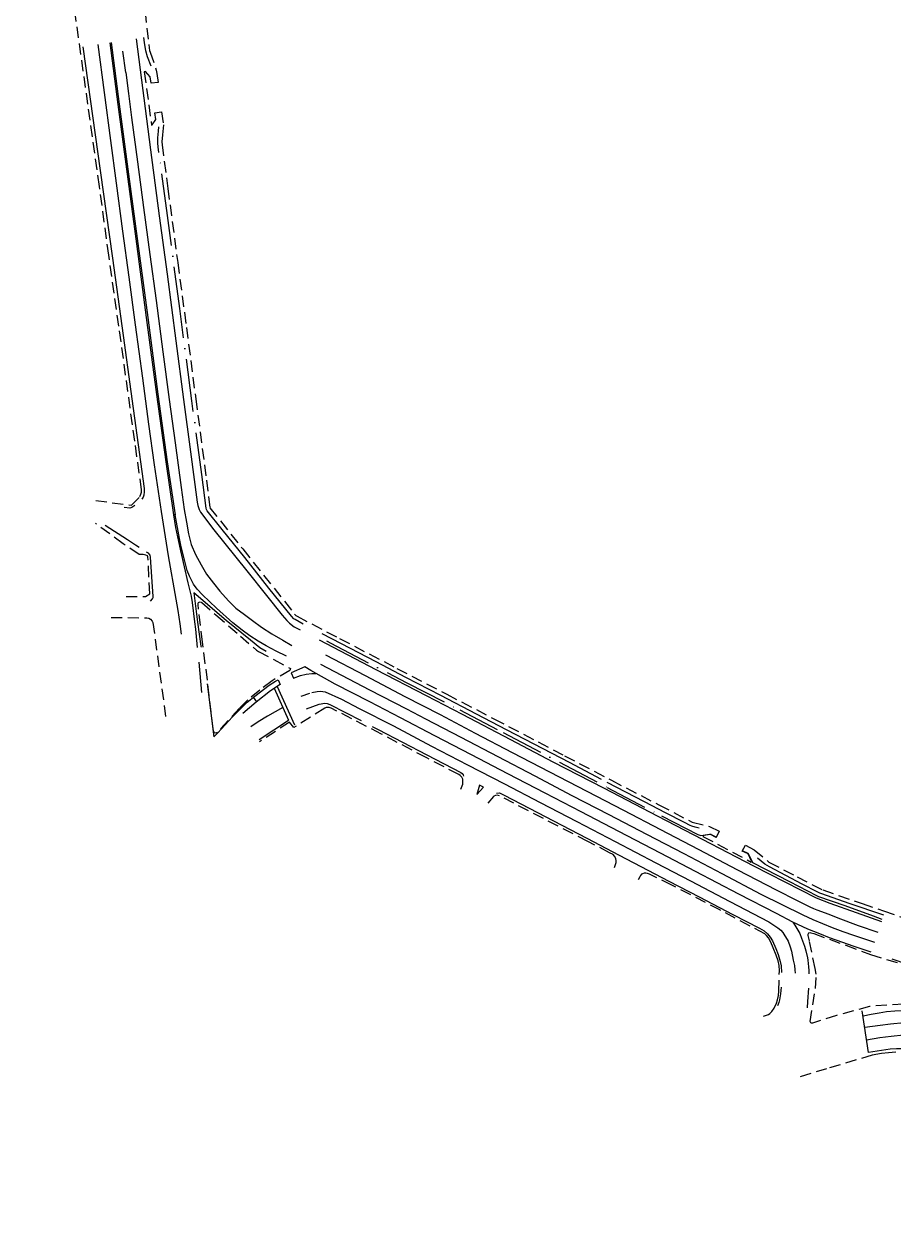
# Model space of a CAD drawing. Header units: millimetres. Extents: x 391363 to 392593, y 282975 to 284720.
# Drawn here: x 391484.3 to 391732.1, y 283545.3 to 283885.1 of the extents above; entities that cross this region are included whole.
import ezdxf

# ---------------------------------------------------------------- set-up
doc = ezdxf.new("R2010")
doc.units = ezdxf.units.MM
doc.linetypes.add('ACAD_ISO10W100', pattern=[18, 12, -3, 0, -3])
doc.linetypes.add('HIDDEN2', pattern=[4.7625, 3.175, -1.5875])
for name, color, linetype in [('가상선', 6, 'ACAD_ISO10W100'), ('도로경계', 6, 'HIDDEN2'), ('차선_겹선(1)', 1, 'Continuous'), ('차선_실선', 1, 'Continuous'), ('차선_점선', 2, 'Continuous')]:
    doc.layers.add(name, color=color, linetype=linetype)

msp = doc.modelspace()

# ---------------------------------------------------------------- linework, layer by layer
at = {"layer": '가상선'}
for points in [[(391518.44, 283881.18, 4.62), (391518.61, 283879.75, 4.62), (391518.8, 283878.58, 4.62), (391519.02, 283877.54, 4.62), (391519.46, 283875.79, 4.62), (391520.5, 283873.09, 4.51)], [(391563.93, 283714.02, 3.15), (391561.7, 283715.29, 3.18), (391561.34, 283715.54, 3.17), (391560.6, 283716.31, 3.17), (391554.21, 283724.31, 3.16), (391547.32, 283732.97, 3.28), (391540.86, 283740.98, 3.73), (391536.64, 283746.31, 4.09), (391536.39, 283746.73, 4.08), (391536.29, 283747.1, 4.08), (391535.03, 283756.65, 4.2), (391532.22, 283777.66, 4.17), (391528.77, 283804, 4.4), (391525.26, 283830.51, 4.25), (391522.84, 283848.4, 4.39), (391522.65, 283850.09, 4.39), (391522.56, 283851.13, 4.37), (391522.56, 283852.66, 4.37), (391522.72, 283854.51, 4.37), (391522.86, 283855.79, 4.37)], [(391676.8, 283655.88, 2.45), (391675.68, 283656.14, 2.44), (391674.77, 283656.39, 2.45), (391674.22, 283656.63, 2.45), (391672.62, 283657.46, 2.43), (391667.19, 283660.28, 2.43), (391661.27, 283663.39, 2.5), (391649.03, 283669.71, 2.58), (391639.85, 283674.55, 2.6), (391632.36, 283678.43, 2.66), (391621.96, 283683.85, 2.74), (391613.36, 283688.35, 2.72), (391603.16, 283693.65, 2.79), (391593.25, 283698.83, 2.86), (391584.79, 283703.24, 2.94), (391574.92, 283708.36, 3), (391569.39, 283711.22, 3.02)], [(391570.64, 283709.21, 3.04), (391571.87, 283708.56, 3.06), (391593.49, 283697.32, 2.88), (391608.59, 283689.55, 2.82), (391620.97, 283683.09, 2.72), (391637.02, 283674.63, 2.6), (391650.61, 283667.45, 2.63), (391666.06, 283659.38, 2.4), (391676.48, 283654.08, 2.46), (391676.99, 283653.83, 2.46), (391677.3, 283653.8, 2.46), (391679.76, 283654.18, 2.47), (391680.11, 283654.16, 2.44), (391680.29, 283654.09, 2.44), (391681.74, 283653.29, 2.49)], [(391555.72, 283695.73, 3.2), (391559.78, 283686.68, 3.26)], [(391556.57, 283696.27, 3.25), (391561.72, 283684.77, 3.17)], [(391729.01, 283629.85, 2.41), (391726.51, 283630.79, 2.38), (391718.48, 283633.69, 2.33), (391710.97, 283636.34, 2.28), (391710.38, 283636.61, 2.28), (391702.7, 283640.55, 2.42), (391692.11, 283646.02, 2.47), (391690.89, 283648.51, 2.44), (391690.76, 283648.62, 2.44), (391689.14, 283649.44, 2.45)], [(391729.42, 283631.04, 2.4), (391719.57, 283634.4, 2.32), (391711.81, 283637.11, 2.29), (391711.25, 283637.32, 2.29), (391710.66, 283637.6, 2.29), (391706.23, 283639.91, 2.34), (391696.84, 283644.87, 2.34), (391695.51, 283645.63, 2.36), (391693.44, 283647.28, 2.46)], [(391725.09, 283591.93, 2.26), (391723.23, 283604.47, 2.58)]]:
    msp.add_polyline3d(points, dxfattribs=at)
at = {"layer": '도로경계'}
for points in [[(391504.83, 283749.27, 5.1), (391514.99, 283747.88, 4.63), (391517.44, 283750.39, 4.43), (391517.72, 283751.02, 4.43), (391517.88, 283751.66, 4.43), (391517.89, 283752.31, 4.38), (391515.96, 283766.13, 4.21), (391511.43, 283798.95, 4.23), (391508.57, 283819.13, 4.19), (391505.86, 283838.79, 4.31), (391502.62, 283862.21, 4.46), (391498.76, 283889.51, 4.61), (391496.97, 283902.07, 4.77), (391496.9, 283902.23, 4.79), (391496.8, 283902.31, 4.79), (391496.64, 283902.31, 4.79), (391484.34, 283900.78, 5.21)], [(391517.81, 283898.1, 4.59), (391520.08, 283878.23, 4.62), (391520.19, 283877.49, 4.65), (391520.31, 283877.04, 4.62), (391522.09, 283871.92, 4.61), (391522.27, 283870.95, 4.62), (391522.64, 283868.41, 4.58), (391520.64, 283868.15, 4.59), (391520.39, 283870.01, 4.57), (391518.97, 283871.49, 4.62), (391518.65, 283871.41, 4.62), (391520.73, 283856.27, 4.55), (391520.9, 283856.28, 4.58), (391522.01, 283857.85, 4.49), (391521.71, 283859.75, 4.51), (391523.62, 283860.01, 4.51), (391524.17, 283856.35, 4.49), (391523.84, 283853.46, 4.51), (391523.67, 283851.49, 4.54), (391523.75, 283850.65, 4.54), (391525.38, 283838.22, 4.25), (391528.19, 283817.05, 4.22), (391530.69, 283798.56, 4.1), (391533.32, 283778.27, 4.14), (391536.39, 283755.09, 4.23), (391537.39, 283747.13, 4.1), (391546.76, 283735.43, 3.37), (391561.52, 283716.86, 3.07), (391561.9, 283716.46, 3.07), (391562.21, 283716.28, 3.07), (391574.33, 283709.93, 2.99), (391590.66, 283701.41, 2.82), (391604.87, 283694.04, 2.75), (391618.31, 283687.05, 2.64), (391638.45, 283676.52, 2.56), (391651.82, 283669.53, 2.56), (391665.34, 283662.52, 2.46), (391674.88, 283657.54, 2.39), (391679.81, 283656.32, 2.4), (391682.54, 283654.97, 2.47), (391681.69, 283653.18, 2.52), (391680.05, 283654.1, 2.4), (391678.08, 283653.8, 2.46), (391677.88, 283653.51, 2.46), (391691.64, 283646.22, 2.46), (391691.74, 283646.42, 2.46), (391690.76, 283648.52, 2.46), (391689.09, 283649.34, 2.47), (391689.99, 283651, 2.4), (391692.54, 283649.71, 2.4), (391696.7, 283646.22, 2.38), (391704.73, 283641.99, 2.36), (391712.04, 283638.25, 2.3), (391723.26, 283634.39, 2.26), (391729.41, 283632.27, 2.34), (391749.81, 283625.22, 2.48)], [(391513.51, 283721.85, 4.3), (391519.01, 283721.89, 4.19), (391520.23, 283722.69, 4.22), (391519.72, 283733.23, 4.42), (391519.58, 283733.49, 4.43), (391519.15, 283733.69, 4.43), (391518.33, 283733.84, 4.5), (391517.47, 283733.85, 4.5), (391517.19, 283733.9, 4.5), (391512.67, 283736.88, 4.74), (391504.77, 283742.72, 5.07)], [(391509.19, 283715.87, 4.48), (391519.37, 283715.85, 4.2), (391519.93, 283715.68, 4.17), (391520.41, 283715.42, 4.14), (391520.92, 283714.9, 4.1), (391521.13, 283714.46, 4.1), (391524.79, 283687.46, 3.76)], [(391608.94, 283666.96, 2.8), (391609.43, 283668.4, 2.8), (391609.47, 283668.9, 2.8), (391609.45, 283669.83, 2.8), (391609.19, 283670.39, 2.8), (391608.71, 283670.87, 2.8), (391608.33, 283671.14, 2.8), (391599.21, 283675.88, 2.75), (391586.25, 283682.7, 2.83), (391571.91, 283690.09, 2.99), (391571.33, 283690.24, 3), (391570.52, 283690.26, 2.96), (391570.09, 283690.11, 2.99), (391566.01, 283687.47, 3.1), (391561.3, 283684.51, 3.23), (391560.04, 283686.1, 3.18), (391551.53, 283680.43, 3.54)], [(391652.68, 283644.69, 2.68), (391653.14, 283646.04, 2.68), (391653.18, 283646.54, 2.67), (391653.04, 283647.26, 2.68), (391652.73, 283647.88, 2.64), (391652.28, 283648.32, 2.58), (391651.31, 283648.84, 2.59), (391645.12, 283652.08, 2.62), (391624.03, 283662.96, 2.63), (391619.96, 283665.11, 2.66), (391619.25, 283665.27, 2.68), (391618.76, 283665.21, 2.72), (391618.34, 283665.02, 2.74), (391618.22, 283664.9, 2.72), (391616.55, 283662.97, 2.94)], [(391695.12, 283602.32, 2.52), (391696.58, 283602.78, 2.51), (391697.01, 283603.04, 2.5), (391697.56, 283603.57, 2.5), (391698.23, 283604.58, 2.51), (391698.91, 283605.99, 2.47), (391699.15, 283606.92, 2.5), (391699.46, 283608.22, 2.5), (391699.58, 283609.4, 2.5), (391699.69, 283615.25, 2.51), (391699.59, 283616.68, 2.51), (391699.31, 283618.01, 2.51), (391698.74, 283619.68, 2.46), (391697.94, 283621.79, 2.47), (391697.23, 283623.42, 2.47), (391696.55, 283624.58, 2.47), (391696.04, 283625.27, 2.48), (391695.53, 283625.74, 2.48), (391682.9, 283632.45, 2.46), (391669.05, 283639.62, 2.44), (391662.66, 283642.78, 2.51), (391662.12, 283642.98, 2.51), (391661.58, 283643.08, 2.51), (391661.16, 283643.05, 2.52), (391660.66, 283642.89, 2.52), (391660.39, 283642.71, 2.56), (391660.07, 283642.39, 2.58), (391659.87, 283642.04, 2.55), (391659.4, 283641.14, 2.67)], [(391739.86, 283606.07, 2.5), (391725.39, 283605.07, 2.56), (391715.94, 283602.46, 2.56), (391709.1, 283600.31, 2.55), (391708.85, 283600.3, 2.55), (391708.66, 283600.39, 2.55), (391708.52, 283600.58, 2.55), (391708.48, 283600.78, 2.55), (391709.98, 283610.16, 2.5), (391710.2, 283614.3, 2.47), (391709.93, 283615.84, 2.51), (391708.25, 283623.75, 2.51), (391707.88, 283625.31, 2.52), (391707.89, 283625.69, 2.52), (391707.95, 283625.87, 2.52), (391708.11, 283626.02, 2.52), (391708.36, 283626.09, 2.52), (391708.65, 283626.05, 2.52), (391709.47, 283625.8, 2.52), (391718.65, 283622.5, 2.46), (391725.64, 283619.87, 2.52), (391733.56, 283617.43, 2.6)], [(391732.89, 283592, 2.32), (391730.84, 283591.86, 2.32), (391728.84, 283591.62, 2.32), (391726.18, 283591.13, 2.23), (391713.17, 283587.32, 2.35), (391705.04, 283584.86, 2.48)]]:
    msp.add_polyline3d(points, dxfattribs=at)
msp.add_polyline3d([(391538.32, 283684.16, 3.7), (391536.66, 283698.01, 3.63), (391535.3, 283708.86, 3.65), (391534, 283719.65, 3.69), (391534.07, 283720.01, 3.7), (391534.16, 283720.21, 3.71), (391534.32, 283720.3, 3.71), (391534.61, 283720.35, 3.71), (391534.85, 283720.27, 3.71), (391535.04, 283720.17, 3.71), (391539.1, 283716.62, 3.74), (391546.12, 283710.58, 3.43), (391550.61, 283706.63, 3.39), (391551.21, 283706.24, 3.37), (391555.59, 283703.92, 3.27), (391560.3, 283701.39, 3.16), (391560.11, 283700.79, 3.19), (391555.09, 283697.9, 3.15), (391551.56, 283695.23, 3.22), (391548.15, 283692.43, 3.27), (391545.78, 283690.04, 3.37), (391539.47, 283683.12, 3.66), (391539.26, 283683.01, 3.65), (391539.01, 283682.98, 3.65), (391538.73, 283683.04, 3.69), (391538.55, 283683.19, 3.7), (391538.5, 283683.35, 3.7)], close=True, dxfattribs=at)
at = {"layer": '차선_겹선(1)'}
for points in [[(391508.81, 283879.73, 4.73), (391511.13, 283862.16, 4.67), (391513.59, 283843.67, 4.63), (391516.43, 283822.43, 4.43), (391519.24, 283801.37, 4.46), (391522.18, 283779.46, 4.43), (391524.82, 283760.26, 4.45), (391527.04, 283745.13, 4.45)], [(391509.21, 283879.79, 4.73), (391511.53, 283862.21, 4.67), (391513.99, 283843.73, 4.63), (391516.83, 283822.48, 4.43), (391519.64, 283801.43, 4.46), (391522.58, 283779.52, 4.43), (391525.21, 283760.32, 4.45), (391527.43, 283745.19, 4.45)]]:
    msp.add_polyline3d(points, dxfattribs=at)
at = {"layer": '차선_실선'}
for points in [[(391516.34, 283880.86, 4.62), (391520.42, 283849.23, 4.45), (391522.92, 283830.39, 4.31), (391525.18, 283813.77, 4.33), (391527.64, 283794.78, 4.45), (391529.86, 283778.02, 4.33), (391531.81, 283763.14, 4.33), (391533.74, 283748.82, 4.17), (391533.95, 283747.81, 4.19), (391534.35, 283746.68, 4.19), (391534.7, 283745.94, 4.19), (391538.52, 283740.89, 3.85), (391547.87, 283729.17, 3.34), (391553.5, 283722.13, 3.22), (391557.94, 283716.59, 3.22), (391559.28, 283715.07, 3.22), (391560.1, 283714.28, 3.22), (391561.4, 283713.27, 3.2), (391563.07, 283712.37, 3.13)], [(391501.17, 283878.57, 4.6), (391506.12, 283843.35, 4.39), (391509.61, 283818.36, 4.27), (391512.62, 283796.26, 4.25), (391514.85, 283780.36, 4.19), (391518.67, 283752.64, 4.3), (391518.65, 283751.71, 4.34), (391518.56, 283750.78, 4.43), (391518.35, 283750.24, 4.39), (391517.94, 283749.59, 4.49)], [(391513.41, 283871.2, 4.64), (391512.57, 283877.3, 4.66)], [(391516.02, 283747.91, 4.66), (391515.73, 283747.68, 4.69), (391515.14, 283747.24, 4.74), (391514.85, 283747.12, 4.78), (391514.58, 283747.08, 4.78), (391512.93, 283747.26, 4.77)], [(391559.18, 283704.91, 3.19), (391556.3, 283706.31, 3.32), (391553.42, 283707.79, 3.35), (391551.1, 283709.18, 3.35), (391548.78, 283710.65, 3.46), (391546.56, 283712.31, 3.48), (391543.94, 283714.42, 3.55), (391539.3, 283718.59, 3.6), (391535.24, 283722.35, 3.84), (391533.72, 283723.99, 3.88), (391532.72, 283725.4, 3.88), (391532.32, 283726.12, 3.91), (391531.57, 283727.71, 3.92), (391530.94, 283729.34, 4.12), (391530.22, 283731.95, 4.11), (391529.2, 283736.02, 4.24), (391528.71, 283738.4, 4.26), (391527.43, 283745.19, 4.45), (391527.04, 283745.13, 4.45), (391527.61, 283741.6, 4.47), (391528.95, 283734.95, 4.23), (391531.12, 283725.82, 3.98), (391531.99, 283721.99, 3.86), (391532.3, 283720.17, 3.8), (391533.01, 283714.65, 3.7), (391533.28, 283712.58, 3.71), (391533.77, 283707.34, 3.67)], [(391520.42, 283720.52, 4.09), (391520.99, 283721.18, 4.08), (391521.2, 283721.6, 4.1), (391521.22, 283721.9, 4.1), (391520.45, 283733.14, 4.33), (391520.31, 283733.7, 4.36), (391519.84, 283734.26, 4.4), (391519.34, 283734.56, 4.42)], [(391553.42, 283706.26, 3.35), (391551.61, 283707.3, 3.34), (391548.9, 283709.42, 3.44), (391542.01, 283715.07, 3.6), (391532.79, 283722.91, 3.88), (391533.88, 283714.59, 3.71), (391534.78, 283707.71, 3.67), (391534.87, 283707.53, 3.67), (391534.93, 283707.44, 3.68), (391534.93, 283707.43, 3.68)], [(391528.19, 283717.89, 3.99), (391528.77, 283714.13, 3.95), (391529.18, 283711.11, 3.79)], [(391568.5, 283709.56, 3.11), (391584.65, 283701.11, 3.08), (391598.97, 283693.67, 2.96), (391609.26, 283688.31, 2.81), (391623.01, 283681.14, 2.78), (391635.14, 283674.81, 2.7), (391649.52, 283667.32, 2.66), (391665.05, 283659.27, 2.49), (391677.64, 283652.71, 2.5), (391692.35, 283645.11, 2.52), (391710.16, 283636.04, 2.42), (391714.08, 283634.45, 2.41), (391721.61, 283631.83, 2.48), (391728.83, 283629.31, 2.39)], [(391534.2, 283703.22, 3.68), (391535, 283694.54, 3.71)], [(391568.87, 283702.62, 3.18), (391582.91, 283695.29, 3.02)], [(391570.29, 283705.27, 3.07), (391581.65, 283699.36, 3.08)], [(391582.92, 283691.86, 3.05), (391573.12, 283696.95, 3.12), (391566.16, 283700.76, 3.2), (391564.44, 283701.82, 3.24), (391560.56, 283700.13, 3.13), (391561.2, 283698.57, 3.13), (391563.17, 283699.36, 3.14), (391564.77, 283699.71, 3.2), (391566.39, 283699.9, 3.18), (391567.58, 283699.98, 3.18)], [(391536.57, 283696.99, 3.72), (391538.46, 283681.88, 3.74), (391539.59, 283683.05, 3.74), (391543.86, 283687.62, 3.55), (391546.78, 283690.56, 3.38), (391548.01, 283691.74, 3.38), (391550.14, 283693.53, 3.35), (391554.29, 283696.63, 3.24), (391556.07, 283697.74, 3.23), (391556.8, 283698.18, 3.16), (391557.41, 283696.81, 3.17), (391554.66, 283695.04, 3.23), (391550.54, 283691.8, 3.35), (391546.73, 283688.5, 3.43)], [(391549.71, 283693.17, 3.28), (391550.63, 283691.87, 3.3)], [(391563.36, 283693.46, 3.14), (391565.9, 283694.38, 3.07)], [(391566.44, 283694.5, 3.07), (391567.93, 283694.79, 3.12), (391568.91, 283694.87, 3.12), (391569.52, 283694.84, 3.1), (391570.27, 283694.73, 3.08)], [(391564.94, 283689.89, 3.1), (391568.5, 283691.18, 2.98), (391570.1, 283691.47, 3), (391570.77, 283691.39, 2.99), (391571.57, 283691.11, 3.02), (391580.45, 283686.51, 2.96)], [(391551.46, 283681.1, 3.56), (391559.78, 283686.68, 3.2)], [(391583.59, 283684.88, 2.93), (391585.33, 283683.98, 2.92), (391599.18, 283676.8, 2.76), (391608.85, 283671.71, 2.79), (391609.28, 283671.4, 2.79), (391609.52, 283671.09, 2.8), (391609.67, 283670.73, 2.79)], [(391619.11, 283665.8, 2.74), (391619.87, 283665.93, 2.74), (391620.1, 283665.88, 2.72), (391621.28, 283665.27, 2.72), (391644.79, 283652.98, 2.46), (391654.01, 283648.16, 2.41), (391662.16, 283643.91, 2.4), (391668.23, 283640.79, 2.44), (391676.82, 283636.29, 2.46), (391686.44, 283631.29, 2.46), (391694.06, 283627.36, 2.41), (391695.31, 283626.61, 2.4), (391696.29, 283625.73, 2.4), (391697.11, 283624.84, 2.38), (391697.7, 283623.73, 2.4), (391698.72, 283621.58, 2.4), (391699.36, 283619.84, 2.37), (391699.94, 283617.9, 2.37), (391700.21, 283616.61, 2.38), (391700.3, 283614.69, 2.51)], [(391703.57, 283629.09, 2.56), (391698.86, 283631.54, 2.56), (391688.12, 283637.04, 2.58)], [(391725.86, 283620.53, 2.49), (391720.72, 283622.28, 2.5), (391716.17, 283623.86, 2.5), (391713.96, 283624.63, 2.5), (391711.25, 283625.71, 2.49), (391707.84, 283627.11, 2.52), (391703.57, 283629.09, 2.56), (391704.07, 283628.2, 2.56), (391705.48, 283625.8, 2.49), (391705.98, 283624.48, 2.5), (391706.81, 283622.21, 2.45), (391707.2, 283620.89, 2.44), (391707.69, 283618.91, 2.42), (391707.82, 283618.28, 2.42), (391708.02, 283616.3, 2.42), (391708.09, 283615.26, 2.42), (391708.1, 283614.39, 2.45)], [(391723.55, 283602.36, 2.55), (391725.82, 283602.9, 2.53), (391728.17, 283603.28, 2.53), (391730.22, 283603.61, 2.53), (391732.63, 283603.78, 2.53), (391736.11, 283604, 2.49), (391743.63, 283604.42, 2.48), (391750.77, 283604.87, 2.5), (391754.24, 283604.94, 2.54), (391758.66, 283604.88, 2.56), (391762.5, 283604.62, 2.56), (391766.41, 283604.15, 2.6), (391772.64, 283603.08, 2.58), (391780.76, 283601.3, 2.61), (391784.11, 283600.51, 2.68), (391784.29, 283601.17, 2.66), (391778.72, 283602.97, 2.68), (391770.78, 283605.46, 2.62), (391762.35, 283608.19, 2.64), (391756.3, 283610.27, 2.66), (391744.64, 283614.16, 2.6), (391731.82, 283618.49, 2.55)], [(391700.21, 283610.59, 2.52), (391700.04, 283608.68, 2.53), (391699.76, 283606.91, 2.53), (391699.55, 283606.14, 2.53), (391699.2, 283605.22, 2.53)], [(391707.97, 283610.25, 2.51), (391707.75, 283606.48, 2.56), (391707.57, 283604.63, 2.56)], [(391867.04, 283545.29, 2.48), (391863.51, 283547.42, 2.49), (391852.87, 283553.7, 2.42), (391838.13, 283562.29, 2.36), (391826.57, 283569.24, 2.37), (391815.13, 283575.82, 2.38), (391812.72, 283576.96, 2.37), (391807.62, 283579.12, 2.37), (391800.67, 283581.96, 2.4), (391794.22, 283584.16, 2.38), (391788.79, 283585.47, 2.4), (391781.37, 283586.94, 2.4), (391775.37, 283587.96, 2.37), (391765.83, 283589.32, 2.24), (391758.16, 283590.34, 2.25), (391754.15, 283590.88, 2.22), (391746.76, 283591.79, 2.25), (391739.56, 283592.69, 2.22), (391736.54, 283592.9, 2.26), (391734.31, 283592.97, 2.28), (391733.05, 283592.94, 2.26), (391731.31, 283592.84, 2.28), (391725.09, 283591.93, 2.29)]]:
    msp.add_polyline3d(points, dxfattribs=at)
at = {"layer": '차선_실선', "linetype": 'Continuous'}
msp.add_polyline3d([(391517.2, 283735.86, 4.49), (391516.16, 283736.49, 4.53), (391513.87, 283738.02, 4.68), (391507.54, 283742.08, 4.96)], dxfattribs=at)
at = {"layer": '차선_실선'}
msp.add_polyline3d([(391615.39, 283667.54, 2.88), (391614.21, 283668.13, 2.88), (391613.43, 283665.43, 2.94)], close=True, dxfattribs=at)
at = {"layer": '차선_점선'}
for points in [[(391505.4, 283879.21, 4.56), (391507.21, 283865.54, 4.62), (391509.08, 283851.82, 4.48), (391510.66, 283839.69, 4.45), (391512.48, 283826.01, 4.4), (391514.24, 283812.92, 4.38), (391516.07, 283799.33, 4.41), (391518.13, 283784.09, 4.44), (391519.85, 283771.04, 4.45), (391521.46, 283759.46, 4.37), (391523.49, 283746.13, 4.5), (391525.45, 283733.49, 4.32), (391527.62, 283721.16, 4.02), (391528.19, 283717.89, 3.99)], [(391513.41, 283871.2, 4.64), (391514.18, 283865.21, 4.71), (391515.06, 283858.42, 4.63), (391516.73, 283845.78, 4.52), (391518.46, 283832.75, 4.58), (391520.28, 283819.4, 4.32), (391522.04, 283806.29, 4.39), (391523.96, 283791.62, 4.51), (391525.8, 283778.04, 4.35), (391527.46, 283765.66, 4.5), (391529.18, 283753, 4.39), (391530.07, 283746.68, 4.36), (391530.68, 283743.06, 4.3), (391531.27, 283739.73, 4.14), (391532.07, 283736.69, 4.04), (391533.3, 283733.82, 4.03), (391534.86, 283730.9, 3.91), (391536.44, 283728.3, 3.75), (391538.38, 283725.68, 3.62), (391540.22, 283723.42, 3.56), (391542.67, 283720.64, 3.52), (391544.79, 283718.58, 3.46), (391547.2, 283716.74, 3.5), (391549.49, 283715.01, 3.48), (391552.1, 283713.19, 3.43), (391555.02, 283711.26, 3.34), (391558.13, 283709.44, 3.26), (391560.76, 283707.95, 3.18)], [(391581.65, 283699.36, 3.08), (391592.92, 283693.41, 3.01), (391603, 283688.22, 2.97), (391613.02, 283682.97, 2.97), (391623.53, 283677.47, 2.77), (391634.13, 283671.95, 2.73), (391644.81, 283666.39, 2.66), (391655.25, 283660.96, 2.66), (391665.83, 283655.45, 2.58), (391676.5, 283649.84, 2.54), (391687.75, 283644.03, 2.57), (391698.73, 283638.28, 2.56), (391704.72, 283635.22, 2.49), (391708.33, 283633.49, 2.5), (391709.4, 283632.99, 2.48), (391710.35, 283632.61, 2.46), (391713.83, 283631.32, 2.45), (391716.36, 283630.31, 2.45), (391722.12, 283628.12, 2.48), (391727.79, 283626.25, 2.46)], [(391570.27, 283694.73, 3.08), (391574.87, 283692.64, 3.09), (391579.96, 283690, 2.9), (391589.73, 283684.99, 2.89), (391600.53, 283679.28, 2.86), (391610.78, 283673.96, 2.81), (391621.3, 283668.46, 2.85), (391631.54, 283663.14, 2.73), (391641.94, 283657.73, 2.7), (391652.91, 283652.03, 2.58), (391664.52, 283646, 2.5), (391674.37, 283640.85, 2.56), (391685.59, 283635, 2.6), (391696.73, 283629.13, 2.52), (391699.23, 283627.48, 2.52), (391700.1, 283626.75, 2.49), (391700.64, 283626.12, 2.52), (391700.98, 283625.62, 2.52), (391702.2, 283623.67, 2.49), (391702.75, 283622.06, 2.49), (391703.11, 283620.78, 2.46), (391703.64, 283618.25, 2.42), (391703.99, 283616.74, 2.45), (391704.14, 283615.51, 2.45), (391704.23, 283614.54, 2.45)], [(391582.91, 283695.29, 3.02), (391593.44, 283689.85, 2.97), (391598.82, 283686.99, 2.97), (391608.92, 283681.77, 2.97), (391619.46, 283676.28, 2.86), (391630, 283670.74, 2.88), (391640.58, 283665.21, 2.78), (391651.06, 283659.76, 2.69), (391661.85, 283654.18, 2.62), (391672.42, 283648.62, 2.54), (391683.27, 283642.98, 2.57), (391694.44, 283637.09, 2.57), (391706.37, 283631.18, 2.57), (391709.24, 283629.85, 2.57), (391712, 283628.66, 2.56), (391714.76, 283627.54, 2.53), (391717.8, 283626.43, 2.45), (391720.85, 283625.37, 2.46), (391726.81, 283623.33, 2.53)], [(391558.18, 283690.25, 3.22), (391553.75, 283687.74, 3.34), (391551.16, 283686.19, 3.42), (391549.05, 283684.73, 3.44)], [(391688.12, 283637.04, 2.58), (391675.79, 283643.52, 2.6), (391665.83, 283648.74, 2.61), (391653.94, 283654.89, 2.66), (391643.17, 283660.51, 2.72), (391632.94, 283665.81, 2.78), (391622.32, 283671.37, 2.82), (391611.95, 283676.74, 2.85), (391601.52, 283682.2, 2.89), (391591.7, 283687.34, 2.92), (391585.19, 283690.74, 3), (391582.92, 283691.86, 3.05)], [(391724.02, 283599.12, 2.48), (391728.4, 283599.71, 2.44), (391731.41, 283600.06, 2.42), (391735.22, 283600.44, 2.44)], [(391724.56, 283595.5, 2.35), (391728.34, 283596.17, 2.37), (391731.55, 283596.61, 2.41), (391735.03, 283596.95, 2.36)]]:
    msp.add_polyline3d(points, dxfattribs=at)

doc.saveas('drawing.dxf')
